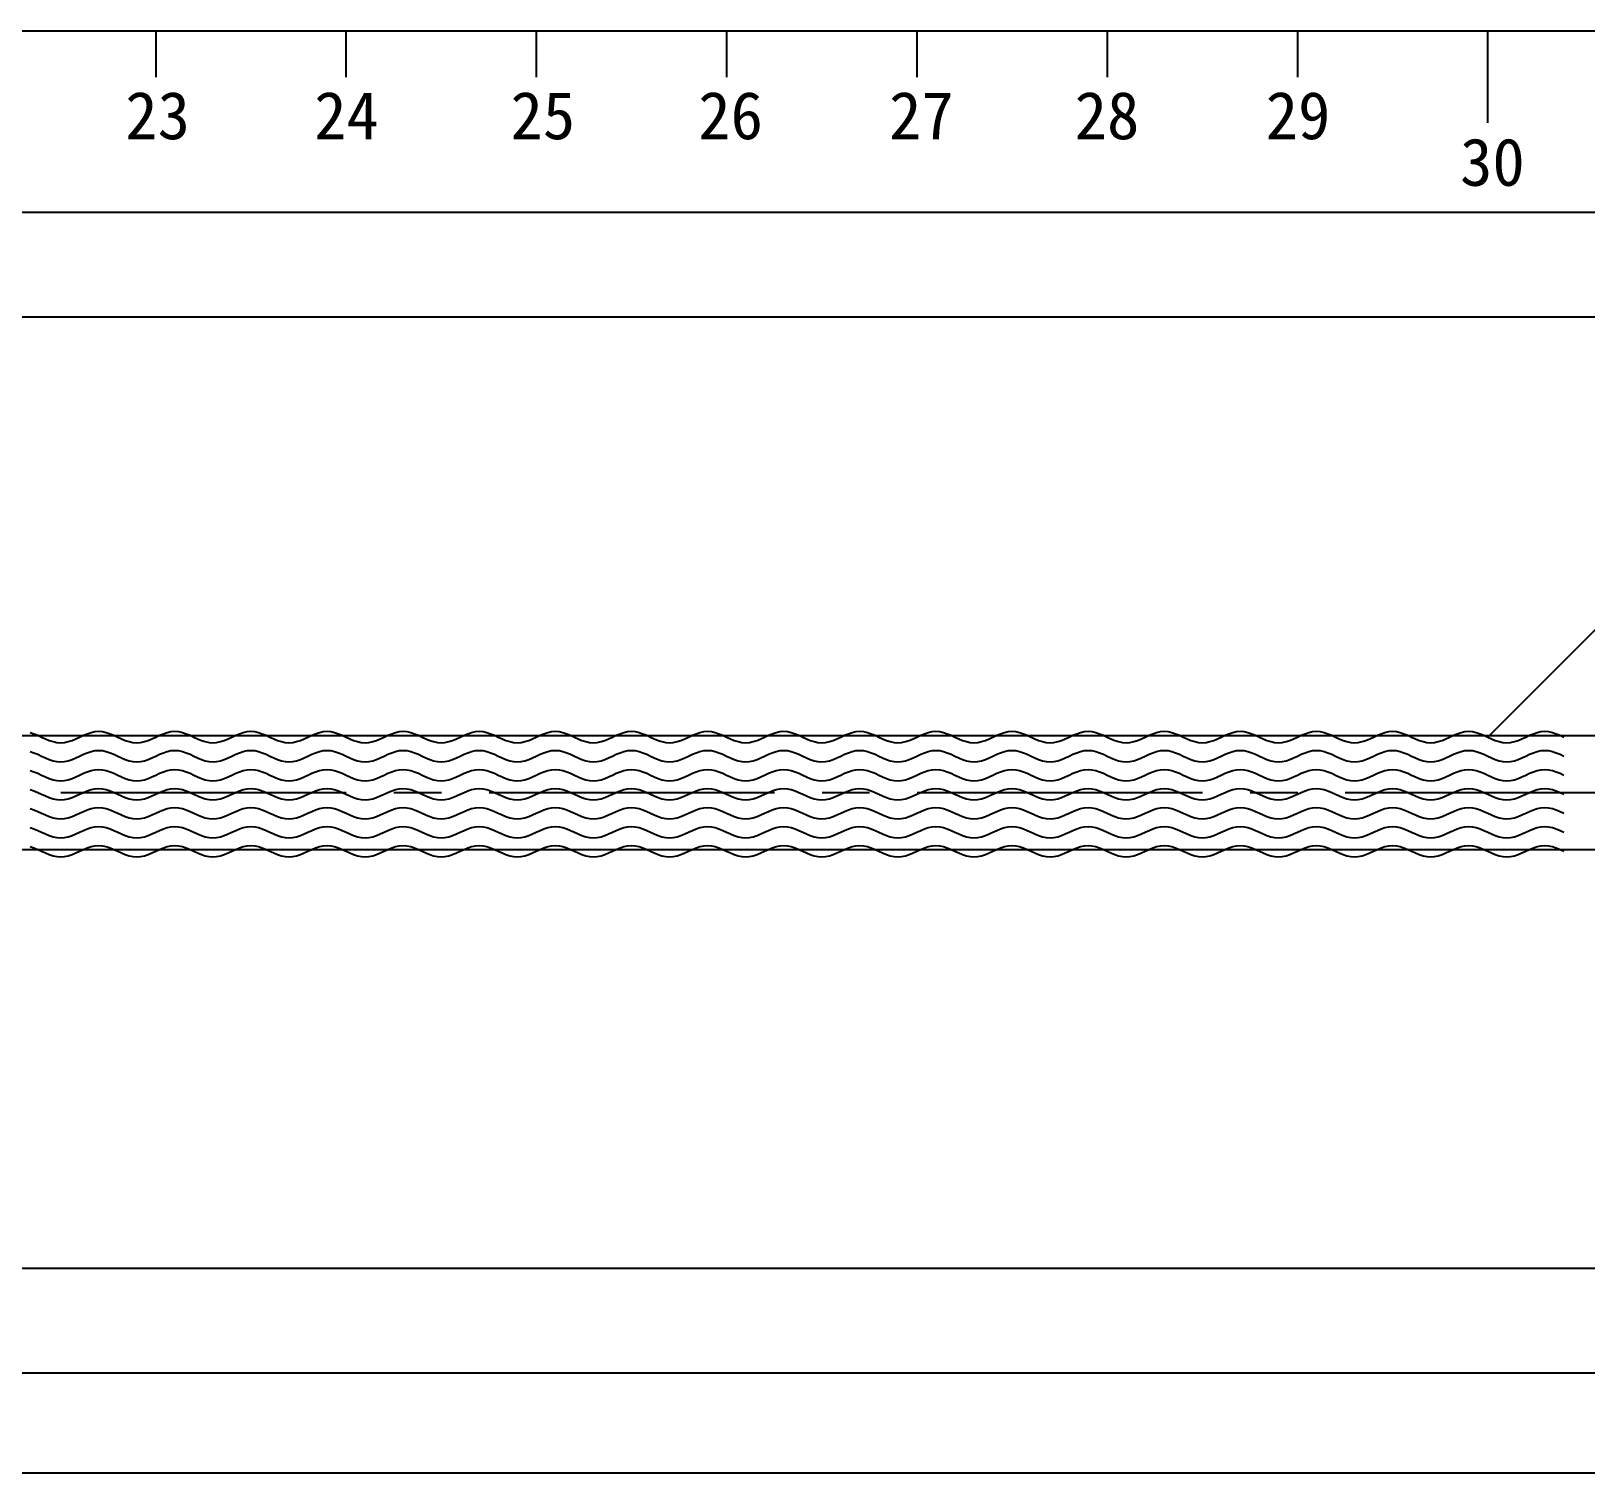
# Model space of a CAD drawing. Header units: millimetres. Extents: x -37 to 615, y -48 to 413.
# Drawn here: x 307.2 to 389, y 111.3 to 187.1 of the extents above; entities that cross this region are included whole.
import ezdxf

# ---------------------------------------------------------------- set-up
doc = ezdxf.new("R2010")
doc.units = ezdxf.units.MM
doc.linetypes.add('CENTER2', pattern=[1.125, 0.75, -0.125, 0.125, -0.125])
doc.styles.get("Standard").update_dxf_attribs({"font": ''})
doc.styles.get('Standard').set_extended_font_data('SimSun')

# ---------------------------------------------------------------- blocks, each defined once
blk = doc.blocks.new('chi')
at = {"color": 0}
for p, q in [((1187.4087, -3078.7998), (1147.4087, -3078.7998)), ((1170.4087, -3079.0412), (1170.4087, -3078.7998)), ((1171.4087, -3079.0412), (1171.4087, -3078.7998)), ((1172.4087, -3079.0412), (1172.4087, -3078.7998)), ((1173.4087, -3079.0412), (1173.4087, -3078.7998)), ((1174.4087, -3079.0412), (1174.4087, -3078.7998)), ((1175.4087, -3079.0412), (1175.4087, -3078.7998)), ((1176.4087, -3079.0412), (1176.4087, -3078.7998)), ((1177.4087, -3079.2825), (1177.4087, -3078.7998))]:
    blk.add_line(p, q, dxfattribs=at)
for s, p in [('23', (1170.2468, -3079.3678)), ('24', (1171.2397, -3079.3678)), ('25', (1172.2714, -3079.3678)), ('26', (1173.2582, -3079.3678)), ('27', (1174.2613, -3079.3678)), ('28', (1175.2364, -3079.3678)), ('29', (1176.2403, -3079.3678)), ('30', (1177.2619, -3079.6125))]:
    blk.add_text(s, height=0.25).set_placement(p)

msp = doc.modelspace()

# ---------------------------------------------------------------- linework, layer by layer
at = {"color": 0}
for p, q in [((83.815, 177.585), (483.815, 177.585)), ((83.815, 172.085), (483.815, 172.085)), ((83.815, 150.085), (483.815, 150.085)), ((83.815, 144.085), (483.815, 144.085)), ((83.815, 122.085), (483.815, 122.085)), ((83.815, 116.585), (483.815, 116.585)), ((83.815, 111.335), (483.815, 111.335))]:
    msp.add_line(p, q, dxfattribs=at)
at = {"color": 1, "linetype": 'CENTER2', "ltscale": 20}
msp.add_line((83.815, 147.085), (483.815, 147.085), dxfattribs=at)
at = {"color": 7}
for points in [[(383.8, 150), (389.457, 155.657), (416.457, 155.657)], [(307.2, 150.243), (307.4, 150.176), (307.6, 150.093), (307.8, 150), (308, 149.907), (308.2, 149.824), (308.4, 149.757), (308.6, 149.715), (308.8, 149.7), (309, 149.715), (309.2, 149.757), (309.4, 149.824), (309.6, 149.907), (309.8, 150), (310, 150.093), (310.2, 150.176), (310.4, 150.243), (310.6, 150.285), (310.8, 150.3), (311, 150.285), (311.2, 150.243), (311.4, 150.176), (311.6, 150.093), (311.8, 150), (312, 149.907), (312.2, 149.824), (312.4, 149.757), (312.6, 149.715), (312.8, 149.7), (313, 149.715), (313.2, 149.757), (313.4, 149.824), (313.6, 149.907), (313.8, 150), (314, 150.093), (314.2, 150.176), (314.4, 150.243), (314.6, 150.285), (314.8, 150.3), (315, 150.285), (315.2, 150.243), (315.4, 150.176), (315.6, 150.093), (315.8, 150), (316, 149.907), (316.2, 149.824), (316.4, 149.757), (316.6, 149.715), (316.8, 149.7), (317, 149.715), (317.2, 149.757), (317.4, 149.824), (317.6, 149.907), (317.8, 150), (318, 150.093), (318.2, 150.176), (318.4, 150.243), (318.6, 150.285), (318.8, 150.3), (319, 150.285), (319.2, 150.243), (319.4, 150.176), (319.6, 150.093), (319.8, 150), (320, 149.907), (320.2, 149.824), (320.4, 149.757), (320.6, 149.715), (320.8, 149.7), (321, 149.715), (321.2, 149.757), (321.4, 149.824), (321.6, 149.907), (321.8, 150), (322, 150.093), (322.2, 150.176), (322.4, 150.243), (322.6, 150.285), (322.8, 150.3), (323, 150.285), (323.2, 150.243), (323.4, 150.176), (323.6, 150.093), (323.8, 150), (324, 149.907), (324.2, 149.824), (324.4, 149.757), (324.6, 149.715), (324.8, 149.7), (325, 149.715), (325.2, 149.757), (325.4, 149.824), (325.6, 149.907), (325.8, 150), (326, 150.093), (326.2, 150.176), (326.4, 150.243), (326.6, 150.285), (326.8, 150.3), (327, 150.285), (327.2, 150.243), (327.4, 150.176), (327.6, 150.093), (327.8, 150), (328, 149.907), (328.2, 149.824), (328.4, 149.757), (328.6, 149.715), (328.8, 149.7), (329, 149.715), (329.2, 149.757), (329.4, 149.824), (329.6, 149.907), (329.8, 150), (330, 150.093), (330.2, 150.176), (330.4, 150.243), (330.6, 150.285), (330.8, 150.3), (331, 150.285), (331.2, 150.243), (331.4, 150.176), (331.6, 150.093), (331.8, 150), (332, 149.907), (332.2, 149.824), (332.4, 149.757), (332.6, 149.715), (332.8, 149.7), (333, 149.715), (333.2, 149.757), (333.4, 149.824), (333.6, 149.907), (333.8, 150), (334, 150.093), (334.2, 150.176), (334.4, 150.243), (334.6, 150.285), (334.8, 150.3), (335, 150.285), (335.2, 150.243), (335.4, 150.176), (335.6, 150.093), (335.8, 150), (336, 149.907), (336.2, 149.824), (336.4, 149.757), (336.6, 149.715), (336.8, 149.7), (337, 149.715), (337.2, 149.757), (337.4, 149.824), (337.6, 149.907), (337.8, 150), (338, 150.093), (338.2, 150.176), (338.4, 150.243), (338.6, 150.285), (338.8, 150.3), (339, 150.285), (339.2, 150.243), (339.4, 150.176), (339.6, 150.093), (339.8, 150), (340, 149.907), (340.2, 149.824), (340.4, 149.757), (340.6, 149.715), (340.8, 149.7), (341, 149.715), (341.2, 149.757), (341.4, 149.824), (341.6, 149.907), (341.8, 150), (342, 150.093), (342.2, 150.176), (342.4, 150.243), (342.6, 150.285), (342.8, 150.3), (343, 150.285), (343.2, 150.243), (343.4, 150.176), (343.6, 150.093), (343.8, 150), (344, 149.907), (344.2, 149.824), (344.4, 149.757), (344.6, 149.715), (344.8, 149.7), (345, 149.715), (345.2, 149.757), (345.4, 149.824), (345.6, 149.907), (345.8, 150), (346, 150.093), (346.2, 150.176), (346.4, 150.243), (346.6, 150.285), (346.8, 150.3), (347, 150.285), (347.2, 150.243), (347.4, 150.176), (347.6, 150.093), (347.8, 150), (348, 149.907), (348.2, 149.824), (348.4, 149.757), (348.6, 149.715), (348.8, 149.7), (349, 149.715), (349.2, 149.757), (349.4, 149.824), (349.6, 149.907), (349.8, 150), (350, 150.093), (350.2, 150.176), (350.4, 150.243), (350.6, 150.285), (350.8, 150.3), (351, 150.285), (351.2, 150.243), (351.4, 150.176), (351.6, 150.093), (351.8, 150), (352, 149.907), (352.2, 149.824), (352.4, 149.757), (352.6, 149.715), (352.8, 149.7), (353, 149.715), (353.2, 149.757), (353.4, 149.824), (353.6, 149.907), (353.8, 150), (354, 150.093), (354.2, 150.176), (354.4, 150.243), (354.6, 150.285), (354.8, 150.3), (355, 150.285), (355.2, 150.243), (355.4, 150.176), (355.6, 150.093), (355.8, 150), (356, 149.907), (356.2, 149.824), (356.4, 149.757), (356.6, 149.715), (356.8, 149.7), (357, 149.715), (357.2, 149.757), (357.4, 149.824), (357.6, 149.907), (357.8, 150), (358, 150.093), (358.2, 150.176), (358.4, 150.243), (358.6, 150.285), (358.8, 150.3), (359, 150.285), (359.2, 150.243), (359.4, 150.176), (359.6, 150.093), (359.8, 150), (360, 149.907), (360.2, 149.824), (360.4, 149.757), (360.6, 149.715), (360.8, 149.7), (361, 149.715), (361.2, 149.757), (361.4, 149.824), (361.6, 149.907), (361.8, 150), (362, 150.093), (362.2, 150.176), (362.4, 150.243), (362.6, 150.285), (362.8, 150.3), (363, 150.285), (363.2, 150.243), (363.4, 150.176), (363.6, 150.093), (363.8, 150), (364, 149.907), (364.2, 149.824), (364.4, 149.757), (364.6, 149.715), (364.8, 149.7), (365, 149.715), (365.2, 149.757), (365.4, 149.824), (365.6, 149.907), (365.8, 150), (366, 150.093), (366.2, 150.176), (366.4, 150.243), (366.6, 150.285), (366.8, 150.3), (367, 150.285), (367.2, 150.243), (367.4, 150.176), (367.6, 150.093), (367.8, 150), (368, 149.907), (368.2, 149.824), (368.4, 149.757), (368.6, 149.715), (368.8, 149.7), (369, 149.715), (369.2, 149.757), (369.4, 149.824), (369.6, 149.907), (369.8, 150), (370, 150.093), (370.2, 150.176), (370.4, 150.243), (370.6, 150.285), (370.8, 150.3), (371, 150.285), (371.2, 150.243), (371.4, 150.176), (371.6, 150.093), (371.8, 150), (372, 149.907), (372.2, 149.824), (372.4, 149.757), (372.6, 149.715), (372.8, 149.7), (373, 149.715), (373.2, 149.757), (373.4, 149.824), (373.6, 149.907), (373.8, 150), (374, 150.093), (374.2, 150.176), (374.4, 150.243), (374.6, 150.285), (374.8, 150.3), (375, 150.285), (375.2, 150.243), (375.4, 150.176), (375.6, 150.093), (375.8, 150), (376, 149.907), (376.2, 149.824), (376.4, 149.757), (376.6, 149.715), (376.8, 149.7), (377, 149.715), (377.2, 149.757), (377.4, 149.824), (377.6, 149.907), (377.8, 150), (378, 150.093), (378.2, 150.176), (378.4, 150.243), (378.6, 150.285), (378.8, 150.3), (379, 150.285), (379.2, 150.243), (379.4, 150.176), (379.6, 150.093), (379.8, 150), (380, 149.907), (380.2, 149.824), (380.4, 149.757), (380.6, 149.715), (380.8, 149.7), (381, 149.715), (381.2, 149.757), (381.4, 149.824), (381.6, 149.907), (381.8, 150), (382, 150.093), (382.2, 150.176), (382.4, 150.243), (382.6, 150.285), (382.8, 150.3), (383, 150.285), (383.2, 150.243), (383.4, 150.176), (383.6, 150.093), (383.8, 150), (384, 149.907), (384.2, 149.824), (384.4, 149.757), (384.6, 149.715), (384.8, 149.7), (385, 149.715), (385.2, 149.757), (385.4, 149.824), (385.6, 149.907), (385.8, 150), (386, 150.093), (386.2, 150.176), (386.4, 150.243), (386.6, 150.285), (386.8, 150.3), (387, 150.285), (387.2, 150.243), (387.4, 150.176), (387.6, 150.093), (387.8, 150)], [(307.2, 149.243), (307.4, 149.176), (307.6, 149.093), (307.8, 149), (308, 148.907), (308.2, 148.824), (308.4, 148.757), (308.6, 148.715), (308.8, 148.7), (309, 148.715), (309.2, 148.757), (309.4, 148.824), (309.6, 148.907), (309.8, 149), (310, 149.093), (310.2, 149.176), (310.4, 149.243), (310.6, 149.285), (310.8, 149.3), (311, 149.285), (311.2, 149.243), (311.4, 149.176), (311.6, 149.093), (311.8, 149), (312, 148.907), (312.2, 148.824), (312.4, 148.757), (312.6, 148.715), (312.8, 148.7), (313, 148.715), (313.2, 148.757), (313.4, 148.824), (313.6, 148.907), (313.8, 149), (314, 149.093), (314.2, 149.176), (314.4, 149.243), (314.6, 149.285), (314.8, 149.3), (315, 149.285), (315.2, 149.243), (315.4, 149.176), (315.6, 149.093), (315.8, 149), (316, 148.907), (316.2, 148.824), (316.4, 148.757), (316.6, 148.715), (316.8, 148.7), (317, 148.715), (317.2, 148.757), (317.4, 148.824), (317.6, 148.907), (317.8, 149), (318, 149.093), (318.2, 149.176), (318.4, 149.243), (318.6, 149.285), (318.8, 149.3), (319, 149.285), (319.2, 149.243), (319.4, 149.176), (319.6, 149.093), (319.8, 149), (320, 148.907), (320.2, 148.824), (320.4, 148.757), (320.6, 148.715), (320.8, 148.7), (321, 148.715), (321.2, 148.757), (321.4, 148.824), (321.6, 148.907), (321.8, 149), (322, 149.093), (322.2, 149.176), (322.4, 149.243), (322.6, 149.285), (322.8, 149.3), (323, 149.285), (323.2, 149.243), (323.4, 149.176), (323.6, 149.093), (323.8, 149), (324, 148.907), (324.2, 148.824), (324.4, 148.757), (324.6, 148.715), (324.8, 148.7), (325, 148.715), (325.2, 148.757), (325.4, 148.824), (325.6, 148.907), (325.8, 149), (326, 149.093), (326.2, 149.176), (326.4, 149.243), (326.6, 149.285), (326.8, 149.3), (327, 149.285), (327.2, 149.243), (327.4, 149.176), (327.6, 149.093), (327.8, 149), (328, 148.907), (328.2, 148.824), (328.4, 148.757), (328.6, 148.715), (328.8, 148.7), (329, 148.715), (329.2, 148.757), (329.4, 148.824), (329.6, 148.907), (329.8, 149), (330, 149.093), (330.2, 149.176), (330.4, 149.243), (330.6, 149.285), (330.8, 149.3), (331, 149.285), (331.2, 149.243), (331.4, 149.176), (331.6, 149.093), (331.8, 149), (332, 148.907), (332.2, 148.824), (332.4, 148.757), (332.6, 148.715), (332.8, 148.7), (333, 148.715), (333.2, 148.757), (333.4, 148.824), (333.6, 148.907), (333.8, 149), (334, 149.093), (334.2, 149.176), (334.4, 149.243), (334.6, 149.285), (334.8, 149.3), (335, 149.285), (335.2, 149.243), (335.4, 149.176), (335.6, 149.093), (335.8, 149), (336, 148.907), (336.2, 148.824), (336.4, 148.757), (336.6, 148.715), (336.8, 148.7), (337, 148.715), (337.2, 148.757), (337.4, 148.824), (337.6, 148.907), (337.8, 149), (338, 149.093), (338.2, 149.176), (338.4, 149.243), (338.6, 149.285), (338.8, 149.3), (339, 149.285), (339.2, 149.243), (339.4, 149.176), (339.6, 149.093), (339.8, 149), (340, 148.907), (340.2, 148.824), (340.4, 148.757), (340.6, 148.715), (340.8, 148.7), (341, 148.715), (341.2, 148.757), (341.4, 148.824), (341.6, 148.907), (341.8, 149), (342, 149.093), (342.2, 149.176), (342.4, 149.243), (342.6, 149.285), (342.8, 149.3), (343, 149.285), (343.2, 149.243), (343.4, 149.176), (343.6, 149.093), (343.8, 149), (344, 148.907), (344.2, 148.824), (344.4, 148.757), (344.6, 148.715), (344.8, 148.7), (345, 148.715), (345.2, 148.757), (345.4, 148.824), (345.6, 148.907), (345.8, 149), (346, 149.093), (346.2, 149.176), (346.4, 149.243), (346.6, 149.285), (346.8, 149.3), (347, 149.285), (347.2, 149.243), (347.4, 149.176), (347.6, 149.093), (347.8, 149), (348, 148.907), (348.2, 148.824), (348.4, 148.757), (348.6, 148.715), (348.8, 148.7), (349, 148.715), (349.2, 148.757), (349.4, 148.824), (349.6, 148.907), (349.8, 149), (350, 149.093), (350.2, 149.176), (350.4, 149.243), (350.6, 149.285), (350.8, 149.3), (351, 149.285), (351.2, 149.243), (351.4, 149.176), (351.6, 149.093), (351.8, 149), (352, 148.907), (352.2, 148.824), (352.4, 148.757), (352.6, 148.715), (352.8, 148.7), (353, 148.715), (353.2, 148.757), (353.4, 148.824), (353.6, 148.907), (353.8, 149), (354, 149.093), (354.2, 149.176), (354.4, 149.243), (354.6, 149.285), (354.8, 149.3), (355, 149.285), (355.2, 149.243), (355.4, 149.176), (355.6, 149.093), (355.8, 149), (356, 148.907), (356.2, 148.824), (356.4, 148.757), (356.6, 148.715), (356.8, 148.7), (357, 148.715), (357.2, 148.757), (357.4, 148.824), (357.6, 148.907), (357.8, 149), (358, 149.093), (358.2, 149.176), (358.4, 149.243), (358.6, 149.285), (358.8, 149.3), (359, 149.285), (359.2, 149.243), (359.4, 149.176), (359.6, 149.093), (359.8, 149), (360, 148.907), (360.2, 148.824), (360.4, 148.757), (360.6, 148.715), (360.8, 148.7), (361, 148.715), (361.2, 148.757), (361.4, 148.824), (361.6, 148.907), (361.8, 149), (362, 149.093), (362.2, 149.176), (362.4, 149.243), (362.6, 149.285), (362.8, 149.3), (363, 149.285), (363.2, 149.243), (363.4, 149.176), (363.6, 149.093), (363.8, 149), (364, 148.907), (364.2, 148.824), (364.4, 148.757), (364.6, 148.715), (364.8, 148.7), (365, 148.715), (365.2, 148.757), (365.4, 148.824), (365.6, 148.907), (365.8, 149), (366, 149.093), (366.2, 149.176), (366.4, 149.243), (366.6, 149.285), (366.8, 149.3), (367, 149.285), (367.2, 149.243), (367.4, 149.176), (367.6, 149.093), (367.8, 149), (368, 148.907), (368.2, 148.824), (368.4, 148.757), (368.6, 148.715), (368.8, 148.7), (369, 148.715), (369.2, 148.757), (369.4, 148.824), (369.6, 148.907), (369.8, 149), (370, 149.093), (370.2, 149.176), (370.4, 149.243), (370.6, 149.285), (370.8, 149.3), (371, 149.285), (371.2, 149.243), (371.4, 149.176), (371.6, 149.093), (371.8, 149), (372, 148.907), (372.2, 148.824), (372.4, 148.757), (372.6, 148.715), (372.8, 148.7), (373, 148.715), (373.2, 148.757), (373.4, 148.824), (373.6, 148.907), (373.8, 149), (374, 149.093), (374.2, 149.176), (374.4, 149.243), (374.6, 149.285), (374.8, 149.3), (375, 149.285), (375.2, 149.243), (375.4, 149.176), (375.6, 149.093), (375.8, 149), (376, 148.907), (376.2, 148.824), (376.4, 148.757), (376.6, 148.715), (376.8, 148.7), (377, 148.715), (377.2, 148.757), (377.4, 148.824), (377.6, 148.907), (377.8, 149), (378, 149.093), (378.2, 149.176), (378.4, 149.243), (378.6, 149.285), (378.8, 149.3), (379, 149.285), (379.2, 149.243), (379.4, 149.176), (379.6, 149.093), (379.8, 149), (380, 148.907), (380.2, 148.824), (380.4, 148.757), (380.6, 148.715), (380.8, 148.7), (381, 148.715), (381.2, 148.757), (381.4, 148.824), (381.6, 148.907), (381.8, 149), (382, 149.093), (382.2, 149.176), (382.4, 149.243), (382.6, 149.285), (382.8, 149.3), (383, 149.285), (383.2, 149.243), (383.4, 149.176), (383.6, 149.093), (383.8, 149), (384, 148.907), (384.2, 148.824), (384.4, 148.757), (384.6, 148.715), (384.8, 148.7), (385, 148.715), (385.2, 148.757), (385.4, 148.824), (385.6, 148.907), (385.8, 149), (386, 149.093), (386.2, 149.176), (386.4, 149.243), (386.6, 149.285), (386.8, 149.3), (387, 149.285), (387.2, 149.243), (387.4, 149.176), (387.6, 149.093), (387.8, 149)], [(307.2, 148.243), (307.4, 148.176), (307.6, 148.093), (307.8, 148), (308, 147.907), (308.2, 147.824), (308.4, 147.757), (308.6, 147.715), (308.8, 147.7), (309, 147.715), (309.2, 147.757), (309.4, 147.824), (309.6, 147.907), (309.8, 148), (310, 148.093), (310.2, 148.176), (310.4, 148.243), (310.6, 148.285), (310.8, 148.3), (311, 148.285), (311.2, 148.243), (311.4, 148.176), (311.6, 148.093), (311.8, 148), (312, 147.907), (312.2, 147.824), (312.4, 147.757), (312.6, 147.715), (312.8, 147.7), (313, 147.715), (313.2, 147.757), (313.4, 147.824), (313.6, 147.907), (313.8, 148), (314, 148.093), (314.2, 148.176), (314.4, 148.243), (314.6, 148.285), (314.8, 148.3), (315, 148.285), (315.2, 148.243), (315.4, 148.176), (315.6, 148.093), (315.8, 148), (316, 147.907), (316.2, 147.824), (316.4, 147.757), (316.6, 147.715), (316.8, 147.7), (317, 147.715), (317.2, 147.757), (317.4, 147.824), (317.6, 147.907), (317.8, 148), (318, 148.093), (318.2, 148.176), (318.4, 148.243), (318.6, 148.285), (318.8, 148.3), (319, 148.285), (319.2, 148.243), (319.4, 148.176), (319.6, 148.093), (319.8, 148), (320, 147.907), (320.2, 147.824), (320.4, 147.757), (320.6, 147.715), (320.8, 147.7), (321, 147.715), (321.2, 147.757), (321.4, 147.824), (321.6, 147.907), (321.8, 148), (322, 148.093), (322.2, 148.176), (322.4, 148.243), (322.6, 148.285), (322.8, 148.3), (323, 148.285), (323.2, 148.243), (323.4, 148.176), (323.6, 148.093), (323.8, 148), (324, 147.907), (324.2, 147.824), (324.4, 147.757), (324.6, 147.715), (324.8, 147.7), (325, 147.715), (325.2, 147.757), (325.4, 147.824), (325.6, 147.907), (325.8, 148), (326, 148.093), (326.2, 148.176), (326.4, 148.243), (326.6, 148.285), (326.8, 148.3), (327, 148.285), (327.2, 148.243), (327.4, 148.176), (327.6, 148.093), (327.8, 148), (328, 147.907), (328.2, 147.824), (328.4, 147.757), (328.6, 147.715), (328.8, 147.7), (329, 147.715), (329.2, 147.757), (329.4, 147.824), (329.6, 147.907), (329.8, 148), (330, 148.093), (330.2, 148.176), (330.4, 148.243), (330.6, 148.285), (330.8, 148.3), (331, 148.285), (331.2, 148.243), (331.4, 148.176), (331.6, 148.093), (331.8, 148), (332, 147.907), (332.2, 147.824), (332.4, 147.757), (332.6, 147.715), (332.8, 147.7), (333, 147.715), (333.2, 147.757), (333.4, 147.824), (333.6, 147.907), (333.8, 148), (334, 148.093), (334.2, 148.176), (334.4, 148.243), (334.6, 148.285), (334.8, 148.3), (335, 148.285), (335.2, 148.243), (335.4, 148.176), (335.6, 148.093), (335.8, 148), (336, 147.907), (336.2, 147.824), (336.4, 147.757), (336.6, 147.715), (336.8, 147.7), (337, 147.715), (337.2, 147.757), (337.4, 147.824), (337.6, 147.907), (337.8, 148), (338, 148.093), (338.2, 148.176), (338.4, 148.243), (338.6, 148.285), (338.8, 148.3), (339, 148.285), (339.2, 148.243), (339.4, 148.176), (339.6, 148.093), (339.8, 148), (340, 147.907), (340.2, 147.824), (340.4, 147.757), (340.6, 147.715), (340.8, 147.7), (341, 147.715), (341.2, 147.757), (341.4, 147.824), (341.6, 147.907), (341.8, 148), (342, 148.093), (342.2, 148.176), (342.4, 148.243), (342.6, 148.285), (342.8, 148.3), (343, 148.285), (343.2, 148.243), (343.4, 148.176), (343.6, 148.093), (343.8, 148), (344, 147.907), (344.2, 147.824), (344.4, 147.757), (344.6, 147.715), (344.8, 147.7), (345, 147.715), (345.2, 147.757), (345.4, 147.824), (345.6, 147.907), (345.8, 148), (346, 148.093), (346.2, 148.176), (346.4, 148.243), (346.6, 148.285), (346.8, 148.3), (347, 148.285), (347.2, 148.243), (347.4, 148.176), (347.6, 148.093), (347.8, 148), (348, 147.907), (348.2, 147.824), (348.4, 147.757), (348.6, 147.715), (348.8, 147.7), (349, 147.715), (349.2, 147.757), (349.4, 147.824), (349.6, 147.907), (349.8, 148), (350, 148.093), (350.2, 148.176), (350.4, 148.243), (350.6, 148.285), (350.8, 148.3), (351, 148.285), (351.2, 148.243), (351.4, 148.176), (351.6, 148.093), (351.8, 148), (352, 147.907), (352.2, 147.824), (352.4, 147.757), (352.6, 147.715), (352.8, 147.7), (353, 147.715), (353.2, 147.757), (353.4, 147.824), (353.6, 147.907), (353.8, 148), (354, 148.093), (354.2, 148.176), (354.4, 148.243), (354.6, 148.285), (354.8, 148.3), (355, 148.285), (355.2, 148.243), (355.4, 148.176), (355.6, 148.093), (355.8, 148), (356, 147.907), (356.2, 147.824), (356.4, 147.757), (356.6, 147.715), (356.8, 147.7), (357, 147.715), (357.2, 147.757), (357.4, 147.824), (357.6, 147.907), (357.8, 148), (358, 148.093), (358.2, 148.176), (358.4, 148.243), (358.6, 148.285), (358.8, 148.3), (359, 148.285), (359.2, 148.243), (359.4, 148.176), (359.6, 148.093), (359.8, 148), (360, 147.907), (360.2, 147.824), (360.4, 147.757), (360.6, 147.715), (360.8, 147.7), (361, 147.715), (361.2, 147.757), (361.4, 147.824), (361.6, 147.907), (361.8, 148), (362, 148.093), (362.2, 148.176), (362.4, 148.243), (362.6, 148.285), (362.8, 148.3), (363, 148.285), (363.2, 148.243), (363.4, 148.176), (363.6, 148.093), (363.8, 148), (364, 147.907), (364.2, 147.824), (364.4, 147.757), (364.6, 147.715), (364.8, 147.7), (365, 147.715), (365.2, 147.757), (365.4, 147.824), (365.6, 147.907), (365.8, 148), (366, 148.093), (366.2, 148.176), (366.4, 148.243), (366.6, 148.285), (366.8, 148.3), (367, 148.285), (367.2, 148.243), (367.4, 148.176), (367.6, 148.093), (367.8, 148), (368, 147.907), (368.2, 147.824), (368.4, 147.757), (368.6, 147.715), (368.8, 147.7), (369, 147.715), (369.2, 147.757), (369.4, 147.824), (369.6, 147.907), (369.8, 148), (370, 148.093), (370.2, 148.176), (370.4, 148.243), (370.6, 148.285), (370.8, 148.3), (371, 148.285), (371.2, 148.243), (371.4, 148.176), (371.6, 148.093), (371.8, 148), (372, 147.907), (372.2, 147.824), (372.4, 147.757), (372.6, 147.715), (372.8, 147.7), (373, 147.715), (373.2, 147.757), (373.4, 147.824), (373.6, 147.907), (373.8, 148), (374, 148.093), (374.2, 148.176), (374.4, 148.243), (374.6, 148.285), (374.8, 148.3), (375, 148.285), (375.2, 148.243), (375.4, 148.176), (375.6, 148.093), (375.8, 148), (376, 147.907), (376.2, 147.824), (376.4, 147.757), (376.6, 147.715), (376.8, 147.7), (377, 147.715), (377.2, 147.757), (377.4, 147.824), (377.6, 147.907), (377.8, 148), (378, 148.093), (378.2, 148.176), (378.4, 148.243), (378.6, 148.285), (378.8, 148.3), (379, 148.285), (379.2, 148.243), (379.4, 148.176), (379.6, 148.093), (379.8, 148), (380, 147.907), (380.2, 147.824), (380.4, 147.757), (380.6, 147.715), (380.8, 147.7), (381, 147.715), (381.2, 147.757), (381.4, 147.824), (381.6, 147.907), (381.8, 148), (382, 148.093), (382.2, 148.176), (382.4, 148.243), (382.6, 148.285), (382.8, 148.3), (383, 148.285), (383.2, 148.243), (383.4, 148.176), (383.6, 148.093), (383.8, 148), (384, 147.907), (384.2, 147.824), (384.4, 147.757), (384.6, 147.715), (384.8, 147.7), (385, 147.715), (385.2, 147.757), (385.4, 147.824), (385.6, 147.907), (385.8, 148), (386, 148.093), (386.2, 148.176), (386.4, 148.243), (386.6, 148.285), (386.8, 148.3), (387, 148.285), (387.2, 148.243), (387.4, 148.176), (387.6, 148.093), (387.8, 148)], [(307.2, 147.243), (307.4, 147.176), (307.6, 147.093), (307.8, 147), (308, 146.907), (308.2, 146.824), (308.4, 146.757), (308.6, 146.715), (308.8, 146.7), (309, 146.715), (309.2, 146.757), (309.4, 146.824), (309.6, 146.907), (309.8, 147), (310, 147.093), (310.2, 147.176), (310.4, 147.243), (310.6, 147.285), (310.8, 147.3), (311, 147.285), (311.2, 147.243), (311.4, 147.176), (311.6, 147.093), (311.8, 147), (312, 146.907), (312.2, 146.824), (312.4, 146.757), (312.6, 146.715), (312.8, 146.7), (313, 146.715), (313.2, 146.757), (313.4, 146.824), (313.6, 146.907), (313.8, 147), (314, 147.093), (314.2, 147.176), (314.4, 147.243), (314.6, 147.285), (314.8, 147.3), (315, 147.285), (315.2, 147.243), (315.4, 147.176), (315.6, 147.093), (315.8, 147), (316, 146.907), (316.2, 146.824), (316.4, 146.757), (316.6, 146.715), (316.8, 146.7), (317, 146.715), (317.2, 146.757), (317.4, 146.824), (317.6, 146.907), (317.8, 147), (318, 147.093), (318.2, 147.176), (318.4, 147.243), (318.6, 147.285), (318.8, 147.3), (319, 147.285), (319.2, 147.243), (319.4, 147.176), (319.6, 147.093), (319.8, 147), (320, 146.907), (320.2, 146.824), (320.4, 146.757), (320.6, 146.715), (320.8, 146.7), (321, 146.715), (321.2, 146.757), (321.4, 146.824), (321.6, 146.907), (321.8, 147), (322, 147.093), (322.2, 147.176), (322.4, 147.243), (322.6, 147.285), (322.8, 147.3), (323, 147.285), (323.2, 147.243), (323.4, 147.176), (323.6, 147.093), (323.8, 147), (324, 146.907), (324.2, 146.824), (324.4, 146.757), (324.6, 146.715), (324.8, 146.7), (325, 146.715), (325.2, 146.757), (325.4, 146.824), (325.6, 146.907), (325.8, 147), (326, 147.093), (326.2, 147.176), (326.4, 147.243), (326.6, 147.285), (326.8, 147.3), (327, 147.285), (327.2, 147.243), (327.4, 147.176), (327.6, 147.093), (327.8, 147), (328, 146.907), (328.2, 146.824), (328.4, 146.757), (328.6, 146.715), (328.8, 146.7), (329, 146.715), (329.2, 146.757), (329.4, 146.824), (329.6, 146.907), (329.8, 147), (330, 147.093), (330.2, 147.176), (330.4, 147.243), (330.6, 147.285), (330.8, 147.3), (331, 147.285), (331.2, 147.243), (331.4, 147.176), (331.6, 147.093), (331.8, 147), (332, 146.907), (332.2, 146.824), (332.4, 146.757), (332.6, 146.715), (332.8, 146.7), (333, 146.715), (333.2, 146.757), (333.4, 146.824), (333.6, 146.907), (333.8, 147), (334, 147.093), (334.2, 147.176), (334.4, 147.243), (334.6, 147.285), (334.8, 147.3), (335, 147.285), (335.2, 147.243), (335.4, 147.176), (335.6, 147.093), (335.8, 147), (336, 146.907), (336.2, 146.824), (336.4, 146.757), (336.6, 146.715), (336.8, 146.7), (337, 146.715), (337.2, 146.757), (337.4, 146.824), (337.6, 146.907), (337.8, 147), (338, 147.093), (338.2, 147.176), (338.4, 147.243), (338.6, 147.285), (338.8, 147.3), (339, 147.285), (339.2, 147.243), (339.4, 147.176), (339.6, 147.093), (339.8, 147), (340, 146.907), (340.2, 146.824), (340.4, 146.757), (340.6, 146.715), (340.8, 146.7), (341, 146.715), (341.2, 146.757), (341.4, 146.824), (341.6, 146.907), (341.8, 147), (342, 147.093), (342.2, 147.176), (342.4, 147.243), (342.6, 147.285), (342.8, 147.3), (343, 147.285), (343.2, 147.243), (343.4, 147.176), (343.6, 147.093), (343.8, 147), (344, 146.907), (344.2, 146.824), (344.4, 146.757), (344.6, 146.715), (344.8, 146.7), (345, 146.715), (345.2, 146.757), (345.4, 146.824), (345.6, 146.907), (345.8, 147), (346, 147.093), (346.2, 147.176), (346.4, 147.243), (346.6, 147.285), (346.8, 147.3), (347, 147.285), (347.2, 147.243), (347.4, 147.176), (347.6, 147.093), (347.8, 147), (348, 146.907), (348.2, 146.824), (348.4, 146.757), (348.6, 146.715), (348.8, 146.7), (349, 146.715), (349.2, 146.757), (349.4, 146.824), (349.6, 146.907), (349.8, 147), (350, 147.093), (350.2, 147.176), (350.4, 147.243), (350.6, 147.285), (350.8, 147.3), (351, 147.285), (351.2, 147.243), (351.4, 147.176), (351.6, 147.093), (351.8, 147), (352, 146.907), (352.2, 146.824), (352.4, 146.757), (352.6, 146.715), (352.8, 146.7), (353, 146.715), (353.2, 146.757), (353.4, 146.824), (353.6, 146.907), (353.8, 147), (354, 147.093), (354.2, 147.176), (354.4, 147.243), (354.6, 147.285), (354.8, 147.3), (355, 147.285), (355.2, 147.243), (355.4, 147.176), (355.6, 147.093), (355.8, 147), (356, 146.907), (356.2, 146.824), (356.4, 146.757), (356.6, 146.715), (356.8, 146.7), (357, 146.715), (357.2, 146.757), (357.4, 146.824), (357.6, 146.907), (357.8, 147), (358, 147.093), (358.2, 147.176), (358.4, 147.243), (358.6, 147.285), (358.8, 147.3), (359, 147.285), (359.2, 147.243), (359.4, 147.176), (359.6, 147.093), (359.8, 147), (360, 146.907), (360.2, 146.824), (360.4, 146.757), (360.6, 146.715), (360.8, 146.7), (361, 146.715), (361.2, 146.757), (361.4, 146.824), (361.6, 146.907), (361.8, 147), (362, 147.093), (362.2, 147.176), (362.4, 147.243), (362.6, 147.285), (362.8, 147.3), (363, 147.285), (363.2, 147.243), (363.4, 147.176), (363.6, 147.093), (363.8, 147), (364, 146.907), (364.2, 146.824), (364.4, 146.757), (364.6, 146.715), (364.8, 146.7), (365, 146.715), (365.2, 146.757), (365.4, 146.824), (365.6, 146.907), (365.8, 147), (366, 147.093), (366.2, 147.176), (366.4, 147.243), (366.6, 147.285), (366.8, 147.3), (367, 147.285), (367.2, 147.243), (367.4, 147.176), (367.6, 147.093), (367.8, 147), (368, 146.907), (368.2, 146.824), (368.4, 146.757), (368.6, 146.715), (368.8, 146.7), (369, 146.715), (369.2, 146.757), (369.4, 146.824), (369.6, 146.907), (369.8, 147), (370, 147.093), (370.2, 147.176), (370.4, 147.243), (370.6, 147.285), (370.8, 147.3), (371, 147.285), (371.2, 147.243), (371.4, 147.176), (371.6, 147.093), (371.8, 147), (372, 146.907), (372.2, 146.824), (372.4, 146.757), (372.6, 146.715), (372.8, 146.7), (373, 146.715), (373.2, 146.757), (373.4, 146.824), (373.6, 146.907), (373.8, 147), (374, 147.093), (374.2, 147.176), (374.4, 147.243), (374.6, 147.285), (374.8, 147.3), (375, 147.285), (375.2, 147.243), (375.4, 147.176), (375.6, 147.093), (375.8, 147), (376, 146.907), (376.2, 146.824), (376.4, 146.757), (376.6, 146.715), (376.8, 146.7), (377, 146.715), (377.2, 146.757), (377.4, 146.824), (377.6, 146.907), (377.8, 147), (378, 147.093), (378.2, 147.176), (378.4, 147.243), (378.6, 147.285), (378.8, 147.3), (379, 147.285), (379.2, 147.243), (379.4, 147.176), (379.6, 147.093), (379.8, 147), (380, 146.907), (380.2, 146.824), (380.4, 146.757), (380.6, 146.715), (380.8, 146.7), (381, 146.715), (381.2, 146.757), (381.4, 146.824), (381.6, 146.907), (381.8, 147), (382, 147.093), (382.2, 147.176), (382.4, 147.243), (382.6, 147.285), (382.8, 147.3), (383, 147.285), (383.2, 147.243), (383.4, 147.176), (383.6, 147.093), (383.8, 147), (384, 146.907), (384.2, 146.824), (384.4, 146.757), (384.6, 146.715), (384.8, 146.7), (385, 146.715), (385.2, 146.757), (385.4, 146.824), (385.6, 146.907), (385.8, 147), (386, 147.093), (386.2, 147.176), (386.4, 147.243), (386.6, 147.285), (386.8, 147.3), (387, 147.285), (387.2, 147.243), (387.4, 147.176), (387.6, 147.093), (387.8, 147)], [(307.2, 146.243), (307.4, 146.176), (307.6, 146.093), (307.8, 146), (308, 145.907), (308.2, 145.824), (308.4, 145.757), (308.6, 145.715), (308.8, 145.7), (309, 145.715), (309.2, 145.757), (309.4, 145.824), (309.6, 145.907), (309.8, 146), (310, 146.093), (310.2, 146.176), (310.4, 146.243), (310.6, 146.285), (310.8, 146.3), (311, 146.285), (311.2, 146.243), (311.4, 146.176), (311.6, 146.093), (311.8, 146), (312, 145.907), (312.2, 145.824), (312.4, 145.757), (312.6, 145.715), (312.8, 145.7), (313, 145.715), (313.2, 145.757), (313.4, 145.824), (313.6, 145.907), (313.8, 146), (314, 146.093), (314.2, 146.176), (314.4, 146.243), (314.6, 146.285), (314.8, 146.3), (315, 146.285), (315.2, 146.243), (315.4, 146.176), (315.6, 146.093), (315.8, 146), (316, 145.907), (316.2, 145.824), (316.4, 145.757), (316.6, 145.715), (316.8, 145.7), (317, 145.715), (317.2, 145.757), (317.4, 145.824), (317.6, 145.907), (317.8, 146), (318, 146.093), (318.2, 146.176), (318.4, 146.243), (318.6, 146.285), (318.8, 146.3), (319, 146.285), (319.2, 146.243), (319.4, 146.176), (319.6, 146.093), (319.8, 146), (320, 145.907), (320.2, 145.824), (320.4, 145.757), (320.6, 145.715), (320.8, 145.7), (321, 145.715), (321.2, 145.757), (321.4, 145.824), (321.6, 145.907), (321.8, 146), (322, 146.093), (322.2, 146.176), (322.4, 146.243), (322.6, 146.285), (322.8, 146.3), (323, 146.285), (323.2, 146.243), (323.4, 146.176), (323.6, 146.093), (323.8, 146), (324, 145.907), (324.2, 145.824), (324.4, 145.757), (324.6, 145.715), (324.8, 145.7), (325, 145.715), (325.2, 145.757), (325.4, 145.824), (325.6, 145.907), (325.8, 146), (326, 146.093), (326.2, 146.176), (326.4, 146.243), (326.6, 146.285), (326.8, 146.3), (327, 146.285), (327.2, 146.243), (327.4, 146.176), (327.6, 146.093), (327.8, 146), (328, 145.907), (328.2, 145.824), (328.4, 145.757), (328.6, 145.715), (328.8, 145.7), (329, 145.715), (329.2, 145.757), (329.4, 145.824), (329.6, 145.907), (329.8, 146), (330, 146.093), (330.2, 146.176), (330.4, 146.243), (330.6, 146.285), (330.8, 146.3), (331, 146.285), (331.2, 146.243), (331.4, 146.176), (331.6, 146.093), (331.8, 146), (332, 145.907), (332.2, 145.824), (332.4, 145.757), (332.6, 145.715), (332.8, 145.7), (333, 145.715), (333.2, 145.757), (333.4, 145.824), (333.6, 145.907), (333.8, 146), (334, 146.093), (334.2, 146.176), (334.4, 146.243), (334.6, 146.285), (334.8, 146.3), (335, 146.285), (335.2, 146.243), (335.4, 146.176), (335.6, 146.093), (335.8, 146), (336, 145.907), (336.2, 145.824), (336.4, 145.757), (336.6, 145.715), (336.8, 145.7), (337, 145.715), (337.2, 145.757), (337.4, 145.824), (337.6, 145.907), (337.8, 146), (338, 146.093), (338.2, 146.176), (338.4, 146.243), (338.6, 146.285), (338.8, 146.3), (339, 146.285), (339.2, 146.243), (339.4, 146.176), (339.6, 146.093), (339.8, 146), (340, 145.907), (340.2, 145.824), (340.4, 145.757), (340.6, 145.715), (340.8, 145.7), (341, 145.715), (341.2, 145.757), (341.4, 145.824), (341.6, 145.907), (341.8, 146), (342, 146.093), (342.2, 146.176), (342.4, 146.243), (342.6, 146.285), (342.8, 146.3), (343, 146.285), (343.2, 146.243), (343.4, 146.176), (343.6, 146.093), (343.8, 146), (344, 145.907), (344.2, 145.824), (344.4, 145.757), (344.6, 145.715), (344.8, 145.7), (345, 145.715), (345.2, 145.757), (345.4, 145.824), (345.6, 145.907), (345.8, 146), (346, 146.093), (346.2, 146.176), (346.4, 146.243), (346.6, 146.285), (346.8, 146.3), (347, 146.285), (347.2, 146.243), (347.4, 146.176), (347.6, 146.093), (347.8, 146), (348, 145.907), (348.2, 145.824), (348.4, 145.757), (348.6, 145.715), (348.8, 145.7), (349, 145.715), (349.2, 145.757), (349.4, 145.824), (349.6, 145.907), (349.8, 146), (350, 146.093), (350.2, 146.176), (350.4, 146.243), (350.6, 146.285), (350.8, 146.3), (351, 146.285), (351.2, 146.243), (351.4, 146.176), (351.6, 146.093), (351.8, 146), (352, 145.907), (352.2, 145.824), (352.4, 145.757), (352.6, 145.715), (352.8, 145.7), (353, 145.715), (353.2, 145.757), (353.4, 145.824), (353.6, 145.907), (353.8, 146), (354, 146.093), (354.2, 146.176), (354.4, 146.243), (354.6, 146.285), (354.8, 146.3), (355, 146.285), (355.2, 146.243), (355.4, 146.176), (355.6, 146.093), (355.8, 146), (356, 145.907), (356.2, 145.824), (356.4, 145.757), (356.6, 145.715), (356.8, 145.7), (357, 145.715), (357.2, 145.757), (357.4, 145.824), (357.6, 145.907), (357.8, 146), (358, 146.093), (358.2, 146.176), (358.4, 146.243), (358.6, 146.285), (358.8, 146.3), (359, 146.285), (359.2, 146.243), (359.4, 146.176), (359.6, 146.093), (359.8, 146), (360, 145.907), (360.2, 145.824), (360.4, 145.757), (360.6, 145.715), (360.8, 145.7), (361, 145.715), (361.2, 145.757), (361.4, 145.824), (361.6, 145.907), (361.8, 146), (362, 146.093), (362.2, 146.176), (362.4, 146.243), (362.6, 146.285), (362.8, 146.3), (363, 146.285), (363.2, 146.243), (363.4, 146.176), (363.6, 146.093), (363.8, 146), (364, 145.907), (364.2, 145.824), (364.4, 145.757), (364.6, 145.715), (364.8, 145.7), (365, 145.715), (365.2, 145.757), (365.4, 145.824), (365.6, 145.907), (365.8, 146), (366, 146.093), (366.2, 146.176), (366.4, 146.243), (366.6, 146.285), (366.8, 146.3), (367, 146.285), (367.2, 146.243), (367.4, 146.176), (367.6, 146.093), (367.8, 146), (368, 145.907), (368.2, 145.824), (368.4, 145.757), (368.6, 145.715), (368.8, 145.7), (369, 145.715), (369.2, 145.757), (369.4, 145.824), (369.6, 145.907), (369.8, 146), (370, 146.093), (370.2, 146.176), (370.4, 146.243), (370.6, 146.285), (370.8, 146.3), (371, 146.285), (371.2, 146.243), (371.4, 146.176), (371.6, 146.093), (371.8, 146), (372, 145.907), (372.2, 145.824), (372.4, 145.757), (372.6, 145.715), (372.8, 145.7), (373, 145.715), (373.2, 145.757), (373.4, 145.824), (373.6, 145.907), (373.8, 146), (374, 146.093), (374.2, 146.176), (374.4, 146.243), (374.6, 146.285), (374.8, 146.3), (375, 146.285), (375.2, 146.243), (375.4, 146.176), (375.6, 146.093), (375.8, 146), (376, 145.907), (376.2, 145.824), (376.4, 145.757), (376.6, 145.715), (376.8, 145.7), (377, 145.715), (377.2, 145.757), (377.4, 145.824), (377.6, 145.907), (377.8, 146), (378, 146.093), (378.2, 146.176), (378.4, 146.243), (378.6, 146.285), (378.8, 146.3), (379, 146.285), (379.2, 146.243), (379.4, 146.176), (379.6, 146.093), (379.8, 146), (380, 145.907), (380.2, 145.824), (380.4, 145.757), (380.6, 145.715), (380.8, 145.7), (381, 145.715), (381.2, 145.757), (381.4, 145.824), (381.6, 145.907), (381.8, 146), (382, 146.093), (382.2, 146.176), (382.4, 146.243), (382.6, 146.285), (382.8, 146.3), (383, 146.285), (383.2, 146.243), (383.4, 146.176), (383.6, 146.093), (383.8, 146), (384, 145.907), (384.2, 145.824), (384.4, 145.757), (384.6, 145.715), (384.8, 145.7), (385, 145.715), (385.2, 145.757), (385.4, 145.824), (385.6, 145.907), (385.8, 146), (386, 146.093), (386.2, 146.176), (386.4, 146.243), (386.6, 146.285), (386.8, 146.3), (387, 146.285), (387.2, 146.243), (387.4, 146.176), (387.6, 146.093), (387.8, 146)], [(307.2, 145.243), (307.4, 145.176), (307.6, 145.093), (307.8, 145), (308, 144.907), (308.2, 144.824), (308.4, 144.757), (308.6, 144.715), (308.8, 144.7), (309, 144.715), (309.2, 144.757), (309.4, 144.824), (309.6, 144.907), (309.8, 145), (310, 145.093), (310.2, 145.176), (310.4, 145.243), (310.6, 145.285), (310.8, 145.3), (311, 145.285), (311.2, 145.243), (311.4, 145.176), (311.6, 145.093), (311.8, 145), (312, 144.907), (312.2, 144.824), (312.4, 144.757), (312.6, 144.715), (312.8, 144.7), (313, 144.715), (313.2, 144.757), (313.4, 144.824), (313.6, 144.907), (313.8, 145), (314, 145.093), (314.2, 145.176), (314.4, 145.243), (314.6, 145.285), (314.8, 145.3), (315, 145.285), (315.2, 145.243), (315.4, 145.176), (315.6, 145.093), (315.8, 145), (316, 144.907), (316.2, 144.824), (316.4, 144.757), (316.6, 144.715), (316.8, 144.7), (317, 144.715), (317.2, 144.757), (317.4, 144.824), (317.6, 144.907), (317.8, 145), (318, 145.093), (318.2, 145.176), (318.4, 145.243), (318.6, 145.285), (318.8, 145.3), (319, 145.285), (319.2, 145.243), (319.4, 145.176), (319.6, 145.093), (319.8, 145), (320, 144.907), (320.2, 144.824), (320.4, 144.757), (320.6, 144.715), (320.8, 144.7), (321, 144.715), (321.2, 144.757), (321.4, 144.824), (321.6, 144.907), (321.8, 145), (322, 145.093), (322.2, 145.176), (322.4, 145.243), (322.6, 145.285), (322.8, 145.3), (323, 145.285), (323.2, 145.243), (323.4, 145.176), (323.6, 145.093), (323.8, 145), (324, 144.907), (324.2, 144.824), (324.4, 144.757), (324.6, 144.715), (324.8, 144.7), (325, 144.715), (325.2, 144.757), (325.4, 144.824), (325.6, 144.907), (325.8, 145), (326, 145.093), (326.2, 145.176), (326.4, 145.243), (326.6, 145.285), (326.8, 145.3), (327, 145.285), (327.2, 145.243), (327.4, 145.176), (327.6, 145.093), (327.8, 145), (328, 144.907), (328.2, 144.824), (328.4, 144.757), (328.6, 144.715), (328.8, 144.7), (329, 144.715), (329.2, 144.757), (329.4, 144.824), (329.6, 144.907), (329.8, 145), (330, 145.093), (330.2, 145.176), (330.4, 145.243), (330.6, 145.285), (330.8, 145.3), (331, 145.285), (331.2, 145.243), (331.4, 145.176), (331.6, 145.093), (331.8, 145), (332, 144.907), (332.2, 144.824), (332.4, 144.757), (332.6, 144.715), (332.8, 144.7), (333, 144.715), (333.2, 144.757), (333.4, 144.824), (333.6, 144.907), (333.8, 145), (334, 145.093), (334.2, 145.176), (334.4, 145.243), (334.6, 145.285), (334.8, 145.3), (335, 145.285), (335.2, 145.243), (335.4, 145.176), (335.6, 145.093), (335.8, 145), (336, 144.907), (336.2, 144.824), (336.4, 144.757), (336.6, 144.715), (336.8, 144.7), (337, 144.715), (337.2, 144.757), (337.4, 144.824), (337.6, 144.907), (337.8, 145), (338, 145.093), (338.2, 145.176), (338.4, 145.243), (338.6, 145.285), (338.8, 145.3), (339, 145.285), (339.2, 145.243), (339.4, 145.176), (339.6, 145.093), (339.8, 145), (340, 144.907), (340.2, 144.824), (340.4, 144.757), (340.6, 144.715), (340.8, 144.7), (341, 144.715), (341.2, 144.757), (341.4, 144.824), (341.6, 144.907), (341.8, 145), (342, 145.093), (342.2, 145.176), (342.4, 145.243), (342.6, 145.285), (342.8, 145.3), (343, 145.285), (343.2, 145.243), (343.4, 145.176), (343.6, 145.093), (343.8, 145), (344, 144.907), (344.2, 144.824), (344.4, 144.757), (344.6, 144.715), (344.8, 144.7), (345, 144.715), (345.2, 144.757), (345.4, 144.824), (345.6, 144.907), (345.8, 145), (346, 145.093), (346.2, 145.176), (346.4, 145.243), (346.6, 145.285), (346.8, 145.3), (347, 145.285), (347.2, 145.243), (347.4, 145.176), (347.6, 145.093), (347.8, 145), (348, 144.907), (348.2, 144.824), (348.4, 144.757), (348.6, 144.715), (348.8, 144.7), (349, 144.715), (349.2, 144.757), (349.4, 144.824), (349.6, 144.907), (349.8, 145), (350, 145.093), (350.2, 145.176), (350.4, 145.243), (350.6, 145.285), (350.8, 145.3), (351, 145.285), (351.2, 145.243), (351.4, 145.176), (351.6, 145.093), (351.8, 145), (352, 144.907), (352.2, 144.824), (352.4, 144.757), (352.6, 144.715), (352.8, 144.7), (353, 144.715), (353.2, 144.757), (353.4, 144.824), (353.6, 144.907), (353.8, 145), (354, 145.093), (354.2, 145.176), (354.4, 145.243), (354.6, 145.285), (354.8, 145.3), (355, 145.285), (355.2, 145.243), (355.4, 145.176), (355.6, 145.093), (355.8, 145), (356, 144.907), (356.2, 144.824), (356.4, 144.757), (356.6, 144.715), (356.8, 144.7), (357, 144.715), (357.2, 144.757), (357.4, 144.824), (357.6, 144.907), (357.8, 145), (358, 145.093), (358.2, 145.176), (358.4, 145.243), (358.6, 145.285), (358.8, 145.3), (359, 145.285), (359.2, 145.243), (359.4, 145.176), (359.6, 145.093), (359.8, 145), (360, 144.907), (360.2, 144.824), (360.4, 144.757), (360.6, 144.715), (360.8, 144.7), (361, 144.715), (361.2, 144.757), (361.4, 144.824), (361.6, 144.907), (361.8, 145), (362, 145.093), (362.2, 145.176), (362.4, 145.243), (362.6, 145.285), (362.8, 145.3), (363, 145.285), (363.2, 145.243), (363.4, 145.176), (363.6, 145.093), (363.8, 145), (364, 144.907), (364.2, 144.824), (364.4, 144.757), (364.6, 144.715), (364.8, 144.7), (365, 144.715), (365.2, 144.757), (365.4, 144.824), (365.6, 144.907), (365.8, 145), (366, 145.093), (366.2, 145.176), (366.4, 145.243), (366.6, 145.285), (366.8, 145.3), (367, 145.285), (367.2, 145.243), (367.4, 145.176), (367.6, 145.093), (367.8, 145), (368, 144.907), (368.2, 144.824), (368.4, 144.757), (368.6, 144.715), (368.8, 144.7), (369, 144.715), (369.2, 144.757), (369.4, 144.824), (369.6, 144.907), (369.8, 145), (370, 145.093), (370.2, 145.176), (370.4, 145.243), (370.6, 145.285), (370.8, 145.3), (371, 145.285), (371.2, 145.243), (371.4, 145.176), (371.6, 145.093), (371.8, 145), (372, 144.907), (372.2, 144.824), (372.4, 144.757), (372.6, 144.715), (372.8, 144.7), (373, 144.715), (373.2, 144.757), (373.4, 144.824), (373.6, 144.907), (373.8, 145), (374, 145.093), (374.2, 145.176), (374.4, 145.243), (374.6, 145.285), (374.8, 145.3), (375, 145.285), (375.2, 145.243), (375.4, 145.176), (375.6, 145.093), (375.8, 145), (376, 144.907), (376.2, 144.824), (376.4, 144.757), (376.6, 144.715), (376.8, 144.7), (377, 144.715), (377.2, 144.757), (377.4, 144.824), (377.6, 144.907), (377.8, 145), (378, 145.093), (378.2, 145.176), (378.4, 145.243), (378.6, 145.285), (378.8, 145.3), (379, 145.285), (379.2, 145.243), (379.4, 145.176), (379.6, 145.093), (379.8, 145), (380, 144.907), (380.2, 144.824), (380.4, 144.757), (380.6, 144.715), (380.8, 144.7), (381, 144.715), (381.2, 144.757), (381.4, 144.824), (381.6, 144.907), (381.8, 145), (382, 145.093), (382.2, 145.176), (382.4, 145.243), (382.6, 145.285), (382.8, 145.3), (383, 145.285), (383.2, 145.243), (383.4, 145.176), (383.6, 145.093), (383.8, 145), (384, 144.907), (384.2, 144.824), (384.4, 144.757), (384.6, 144.715), (384.8, 144.7), (385, 144.715), (385.2, 144.757), (385.4, 144.824), (385.6, 144.907), (385.8, 145), (386, 145.093), (386.2, 145.176), (386.4, 145.243), (386.6, 145.285), (386.8, 145.3), (387, 145.285), (387.2, 145.243), (387.4, 145.176), (387.6, 145.093), (387.8, 145)], [(307.2, 144.243), (307.4, 144.176), (307.6, 144.093), (307.8, 144), (308, 143.907), (308.2, 143.824), (308.4, 143.757), (308.6, 143.715), (308.8, 143.7), (309, 143.715), (309.2, 143.757), (309.4, 143.824), (309.6, 143.907), (309.8, 144), (310, 144.093), (310.2, 144.176), (310.4, 144.243), (310.6, 144.285), (310.8, 144.3), (311, 144.285), (311.2, 144.243), (311.4, 144.176), (311.6, 144.093), (311.8, 144), (312, 143.907), (312.2, 143.824), (312.4, 143.757), (312.6, 143.715), (312.8, 143.7), (313, 143.715), (313.2, 143.757), (313.4, 143.824), (313.6, 143.907), (313.8, 144), (314, 144.093), (314.2, 144.176), (314.4, 144.243), (314.6, 144.285), (314.8, 144.3), (315, 144.285), (315.2, 144.243), (315.4, 144.176), (315.6, 144.093), (315.8, 144), (316, 143.907), (316.2, 143.824), (316.4, 143.757), (316.6, 143.715), (316.8, 143.7), (317, 143.715), (317.2, 143.757), (317.4, 143.824), (317.6, 143.907), (317.8, 144), (318, 144.093), (318.2, 144.176), (318.4, 144.243), (318.6, 144.285), (318.8, 144.3), (319, 144.285), (319.2, 144.243), (319.4, 144.176), (319.6, 144.093), (319.8, 144), (320, 143.907), (320.2, 143.824), (320.4, 143.757), (320.6, 143.715), (320.8, 143.7), (321, 143.715), (321.2, 143.757), (321.4, 143.824), (321.6, 143.907), (321.8, 144), (322, 144.093), (322.2, 144.176), (322.4, 144.243), (322.6, 144.285), (322.8, 144.3), (323, 144.285), (323.2, 144.243), (323.4, 144.176), (323.6, 144.093), (323.8, 144), (324, 143.907), (324.2, 143.824), (324.4, 143.757), (324.6, 143.715), (324.8, 143.7), (325, 143.715), (325.2, 143.757), (325.4, 143.824), (325.6, 143.907), (325.8, 144), (326, 144.093), (326.2, 144.176), (326.4, 144.243), (326.6, 144.285), (326.8, 144.3), (327, 144.285), (327.2, 144.243), (327.4, 144.176), (327.6, 144.093), (327.8, 144), (328, 143.907), (328.2, 143.824), (328.4, 143.757), (328.6, 143.715), (328.8, 143.7), (329, 143.715), (329.2, 143.757), (329.4, 143.824), (329.6, 143.907), (329.8, 144), (330, 144.093), (330.2, 144.176), (330.4, 144.243), (330.6, 144.285), (330.8, 144.3), (331, 144.285), (331.2, 144.243), (331.4, 144.176), (331.6, 144.093), (331.8, 144), (332, 143.907), (332.2, 143.824), (332.4, 143.757), (332.6, 143.715), (332.8, 143.7), (333, 143.715), (333.2, 143.757), (333.4, 143.824), (333.6, 143.907), (333.8, 144), (334, 144.093), (334.2, 144.176), (334.4, 144.243), (334.6, 144.285), (334.8, 144.3), (335, 144.285), (335.2, 144.243), (335.4, 144.176), (335.6, 144.093), (335.8, 144), (336, 143.907), (336.2, 143.824), (336.4, 143.757), (336.6, 143.715), (336.8, 143.7), (337, 143.715), (337.2, 143.757), (337.4, 143.824), (337.6, 143.907), (337.8, 144), (338, 144.093), (338.2, 144.176), (338.4, 144.243), (338.6, 144.285), (338.8, 144.3), (339, 144.285), (339.2, 144.243), (339.4, 144.176), (339.6, 144.093), (339.8, 144), (340, 143.907), (340.2, 143.824), (340.4, 143.757), (340.6, 143.715), (340.8, 143.7), (341, 143.715), (341.2, 143.757), (341.4, 143.824), (341.6, 143.907), (341.8, 144), (342, 144.093), (342.2, 144.176), (342.4, 144.243), (342.6, 144.285), (342.8, 144.3), (343, 144.285), (343.2, 144.243), (343.4, 144.176), (343.6, 144.093), (343.8, 144), (344, 143.907), (344.2, 143.824), (344.4, 143.757), (344.6, 143.715), (344.8, 143.7), (345, 143.715), (345.2, 143.757), (345.4, 143.824), (345.6, 143.907), (345.8, 144), (346, 144.093), (346.2, 144.176), (346.4, 144.243), (346.6, 144.285), (346.8, 144.3), (347, 144.285), (347.2, 144.243), (347.4, 144.176), (347.6, 144.093), (347.8, 144), (348, 143.907), (348.2, 143.824), (348.4, 143.757), (348.6, 143.715), (348.8, 143.7), (349, 143.715), (349.2, 143.757), (349.4, 143.824), (349.6, 143.907), (349.8, 144), (350, 144.093), (350.2, 144.176), (350.4, 144.243), (350.6, 144.285), (350.8, 144.3), (351, 144.285), (351.2, 144.243), (351.4, 144.176), (351.6, 144.093), (351.8, 144), (352, 143.907), (352.2, 143.824), (352.4, 143.757), (352.6, 143.715), (352.8, 143.7), (353, 143.715), (353.2, 143.757), (353.4, 143.824), (353.6, 143.907), (353.8, 144), (354, 144.093), (354.2, 144.176), (354.4, 144.243), (354.6, 144.285), (354.8, 144.3), (355, 144.285), (355.2, 144.243), (355.4, 144.176), (355.6, 144.093), (355.8, 144), (356, 143.907), (356.2, 143.824), (356.4, 143.757), (356.6, 143.715), (356.8, 143.7), (357, 143.715), (357.2, 143.757), (357.4, 143.824), (357.6, 143.907), (357.8, 144), (358, 144.093), (358.2, 144.176), (358.4, 144.243), (358.6, 144.285), (358.8, 144.3), (359, 144.285), (359.2, 144.243), (359.4, 144.176), (359.6, 144.093), (359.8, 144), (360, 143.907), (360.2, 143.824), (360.4, 143.757), (360.6, 143.715), (360.8, 143.7), (361, 143.715), (361.2, 143.757), (361.4, 143.824), (361.6, 143.907), (361.8, 144), (362, 144.093), (362.2, 144.176), (362.4, 144.243), (362.6, 144.285), (362.8, 144.3), (363, 144.285), (363.2, 144.243), (363.4, 144.176), (363.6, 144.093), (363.8, 144), (364, 143.907), (364.2, 143.824), (364.4, 143.757), (364.6, 143.715), (364.8, 143.7), (365, 143.715), (365.2, 143.757), (365.4, 143.824), (365.6, 143.907), (365.8, 144), (366, 144.093), (366.2, 144.176), (366.4, 144.243), (366.6, 144.285), (366.8, 144.3), (367, 144.285), (367.2, 144.243), (367.4, 144.176), (367.6, 144.093), (367.8, 144), (368, 143.907), (368.2, 143.824), (368.4, 143.757), (368.6, 143.715), (368.8, 143.7), (369, 143.715), (369.2, 143.757), (369.4, 143.824), (369.6, 143.907), (369.8, 144), (370, 144.093), (370.2, 144.176), (370.4, 144.243), (370.6, 144.285), (370.8, 144.3), (371, 144.285), (371.2, 144.243), (371.4, 144.176), (371.6, 144.093), (371.8, 144), (372, 143.907), (372.2, 143.824), (372.4, 143.757), (372.6, 143.715), (372.8, 143.7), (373, 143.715), (373.2, 143.757), (373.4, 143.824), (373.6, 143.907), (373.8, 144), (374, 144.093), (374.2, 144.176), (374.4, 144.243), (374.6, 144.285), (374.8, 144.3), (375, 144.285), (375.2, 144.243), (375.4, 144.176), (375.6, 144.093), (375.8, 144), (376, 143.907), (376.2, 143.824), (376.4, 143.757), (376.6, 143.715), (376.8, 143.7), (377, 143.715), (377.2, 143.757), (377.4, 143.824), (377.6, 143.907), (377.8, 144), (378, 144.093), (378.2, 144.176), (378.4, 144.243), (378.6, 144.285), (378.8, 144.3), (379, 144.285), (379.2, 144.243), (379.4, 144.176), (379.6, 144.093), (379.8, 144), (380, 143.907), (380.2, 143.824), (380.4, 143.757), (380.6, 143.715), (380.8, 143.7), (381, 143.715), (381.2, 143.757), (381.4, 143.824), (381.6, 143.907), (381.8, 144), (382, 144.093), (382.2, 144.176), (382.4, 144.243), (382.6, 144.285), (382.8, 144.3), (383, 144.285), (383.2, 144.243), (383.4, 144.176), (383.6, 144.093), (383.8, 144), (384, 143.907), (384.2, 143.824), (384.4, 143.757), (384.6, 143.715), (384.8, 143.7), (385, 143.715), (385.2, 143.757), (385.4, 143.824), (385.6, 143.907), (385.8, 144), (386, 144.093), (386.2, 144.176), (386.4, 144.243), (386.6, 144.285), (386.8, 144.3), (387, 144.285), (387.2, 144.243), (387.4, 144.176), (387.6, 144.093), (387.8, 144)]]:
    msp.add_lwpolyline(points, dxfattribs=at)

# ---------------------------------------------------------------- block references
at = {"color": 0, "xscale": 9.999999999994273, "yscale": 9.999999999994273, "zscale": 9.999999999994273}
msp.add_blockref('chi', (-11390.272, 30975.089), dxfattribs=at)

doc.saveas('drawing.dxf')
